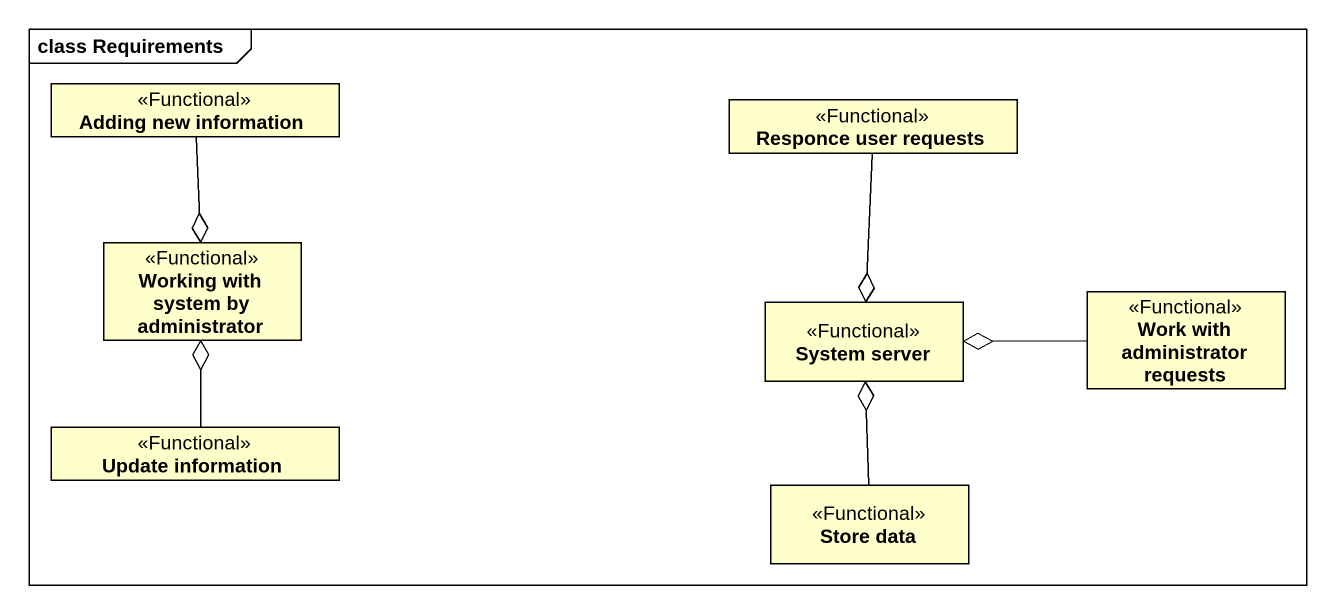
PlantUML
@startuml
mainframe class Requirements
hide circle
hide empty members
class "Adding new information" as Adding_new_information <<Functional>>
class "Responce user requests" as Responce_user_requests <<Functional>>
class "Working with system by administrator" as Working_with_system_by <<Functional>>
class "System server" as System_server <<Functional>>
class "Work with administrator requests" as Work_with_administrator <<Functional>>
class "Update information" as Update_information <<Functional>>
class "Store data" as Store_data <<Functional>>
Adding_new_information --o Working_with_system_by
Responce_user_requests --o System_server
Work_with_administrator -left-o System_server
Update_information -up-o Working_with_system_by
Store_data -up-o System_server
@enduml
